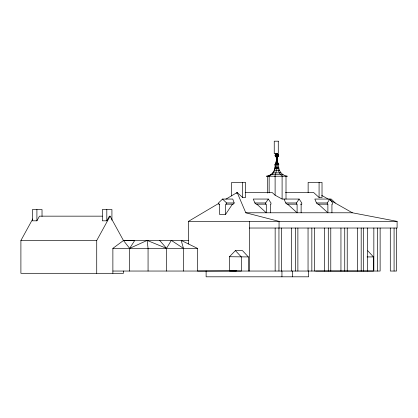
<?xml version="1.0" encoding="UTF-8"?>
<svg xmlns="http://www.w3.org/2000/svg" width="418" height="418" viewBox="0 0 418 418"><rect width="100%" height="100%" fill="white"/><g stroke="black" fill="none" stroke-linecap="round" stroke-linejoin="round"><path stroke-width="0.63" d="M277.228 157.225L277.432 160.982L278.012 163.307L278.79 164.467C277.787 170.053 281.539 175.581 287.349 176.229L266.365 176.229C272.175 175.581 275.927 170.053 274.924 164.467L275.702 163.307L276.282 160.982L276.486 157.225L275.519 156.651L275.06 155.684L275.29 154.425L276.857 153.61L278.425 154.425L278.654 155.684L278.195 156.651L276.486 157.225M276.361 162.142L276.528 160.982M274.856 176.229C277.761 169.217 276.157 161.17 276.7 153.808L277.557 153.808L278.179 154.425L278.372 155.684M123.456 271.042L123.456 273.309L20.9 273.309L20.9 240.512L32.714 218.99M42.025 216.435L42.025 209.543L32.432 209.543L32.432 220.819L36.909 220.819L39.47 216.158L102.3 216.158M111.925 220.192L111.925 209.543L102.332 209.543L102.332 220.819L106.815 220.819L109.37 216.158L110.091 216.158L123.456 240.512L129.669 248.36L129.669 271.042M96.725 273.309L96.725 240.512L110.091 216.158M219.455 204.167L219.455 214.35L225.615 214.35L232.424 204.167M219.732 204.167L218.499 204.167L218.499 202.96L222.538 199.052L232.763 199.052L234.19 202.96L233.385 204.167L225.615 204.167L225.615 214.35M265.665 204.167L265.665 202.96L268.319 199.052L270.974 202.96L270.974 204.167L270.341 204.167L270.341 212.788M296.472 204.167L296.472 202.96L299.126 199.052L301.775 202.96L301.775 204.167L300.516 204.167M327.257 204.167L327.257 202.96L329.906 199.052L332.561 202.96L332.561 204.167L331.929 204.167L331.929 212.788M275.958 154.425L276.857 153.61L277.756 154.425L277.886 155.684L277.071 157.225C278.445 163.527 275.906 172.655 282.861 176.229M235.397 250.607L241.311 256.929L241.311 271.042L229.43 270.848L229.43 256.73L235.397 250.607L242.45 250.607L248.365 256.929L248.365 271.042M236.238 193.388L237.152 192.489L242.618 197.479L245.559 197.479L245.559 182.373L231.671 182.373L231.671 195.938M112.876 273.309L112.876 248.36L123.456 240.512L134.753 240.418L129.669 248.36L147.146 240.418L166.521 248.36L166.521 271.042M277.986 156.651L277.171 157.225L277.286 159.728M188.434 243.95L188.434 221.368L218.661 203.446M225.939 199.13L237.152 192.489L245.794 212.783L279.052 221.368L279.052 228.029M268.027 176.229C273.555 175.262 275.969 169.53 275.232 164.467L275.885 163.307L276.371 160.982L276.544 157.225L275.728 156.651L275.342 155.684L275.535 154.425L276.157 153.808L277.014 153.808M315.527 271.042L373.467 271.042L373.467 256.929L367.777 250.769M276.021 153.808L277.693 153.808M275.29 154.425L278.425 154.425M275.06 155.684L278.654 155.684M275.519 156.651L278.195 156.651M276.282 160.982L277.432 160.982M275.702 163.307L278.012 163.307M274.924 164.467L278.79 164.467M274.924 167.613L278.79 167.613M274.872 168.365L278.843 168.365M274.198 170.69L279.517 170.69M272.907 172.885L280.807 172.885M270.723 174.635L282.991 174.635M245.22 192.489L272.139 192.489L275.112 195.206L282.098 199.052L299.126 199.052M285.437 192.489L313.62 192.489L319.08 197.479L322.022 197.479L322.022 182.373L308.134 182.373L308.134 192.708M268.319 199.052L253.251 199.052L254.875 202.96L256.197 204.167L266.297 204.167L266.297 212.788L256.824 204.167M222.538 199.052L226.577 202.96L234.19 202.96M254.875 202.96L265.665 202.96M284.052 199.052L285.682 202.96L296.472 202.96M335.241 202.96L331.202 199.052L314.838 199.052L316.468 202.96L327.257 202.96M245.794 212.783L352.369 212.783L397.1 221.368L397.1 228.029L249.368 228.029M188.434 221.368L397.1 221.368M20.9 240.512L96.725 240.512M112.876 248.36L197.479 248.36L197.479 271.042L236.483 270.848L229.43 270.848M248.365 256.929L229.43 256.73M367.056 256.929L373.467 256.929M112.876 271.042L373.467 271.042M188.434 240.507L123.456 240.512M301.117 212.783L301.148 204.167M197.479 248.36L181.182 240.418L183.465 248.36L183.465 271.042M321.688 195.389L328.506 199.255M330.21 200.222L352.369 212.783M183.465 248.36L171.312 240.418L166.521 248.36L159.66 240.418M318.417 204.167L327.884 212.788L327.884 204.167L317.784 204.167L316.468 202.96M287.631 204.167L297.099 212.788L297.099 204.167L287.004 204.167L285.682 202.96M278.482 164.467L277.829 163.307L277.343 160.982M147.146 240.418L148.066 248.36L148.066 271.042M276.93 157.225L276.956 159.728M396.577 228.029L396.577 271.042L390.292 271.042L390.292 228.029M394.085 228.029L394.085 271.042M380.129 228.029L380.129 271.042L373.844 271.042L373.844 228.029M377.637 228.029L377.637 271.042M367.412 228.029L367.412 271.042M363.681 228.029L363.681 271.042M361.189 228.029L361.189 271.042M357.395 228.029L357.395 271.042M347.227 228.029L347.227 271.042M344.74 228.029L344.74 271.042M340.947 228.029L340.947 271.042M330.779 228.029L330.779 271.042M328.292 228.029L328.292 271.042M324.499 228.029L324.499 271.042M319.08 182.373L319.08 197.479M314.331 228.029L314.331 271.042M311.844 228.029L311.844 271.042M308.677 270.974L308.677 276.81L206.121 276.81L206.121 270.974M308.05 228.029L308.05 271.042M297.882 228.029L297.882 271.042M295.395 228.029L295.395 271.042M292.527 271.042L292.527 276.81M291.602 228.029L291.602 271.042M286.011 176.229L286.011 199.052M282.098 176.229L282.098 199.052M281.941 271.042L281.941 276.81M281.434 228.029L281.434 271.042M278.942 228.029L278.942 271.042M275.154 228.029L275.154 271.042M275.112 176.229L275.112 195.206M269.15 176.229L269.15 192.87M267.703 176.229L267.703 193.085M249.368 221.368L249.368 271.042M242.618 182.373L242.618 197.479M226.577 202.96L226.577 204.167M106.815 209.543L106.815 220.819M36.909 209.543L36.909 220.819M278.273 141.19L274.239 141.19L274.239 153.61L278.273 153.61L278.273 141.19"/></g></svg>
